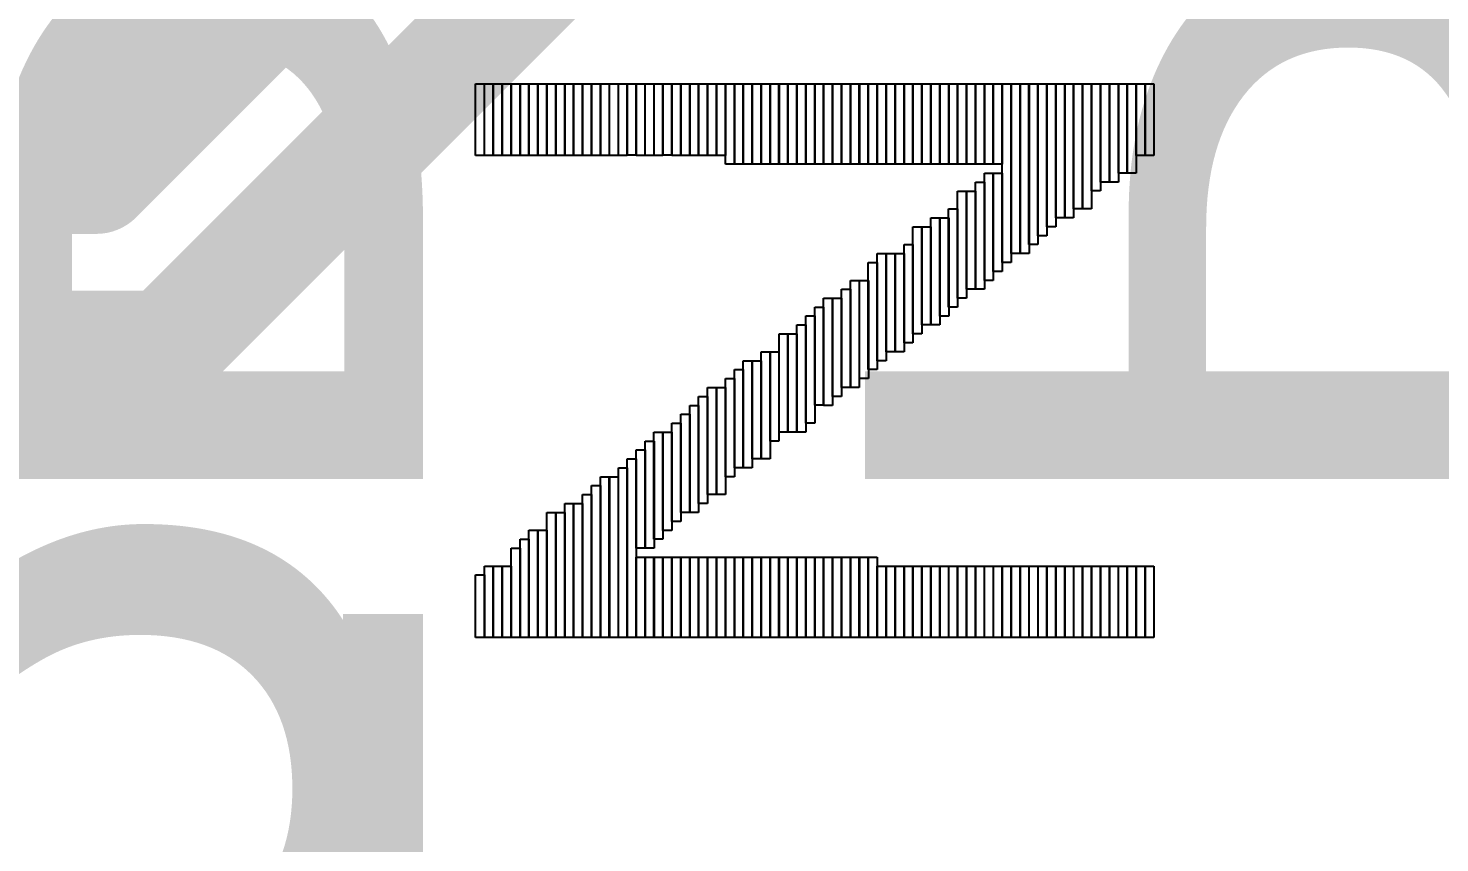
# Model space of a CAD drawing. Header units: inches. Extents: x -2.12 to 4.45, y -3.15 to 1.57.
# Drawn here: x -0.542 to -0.4175, y -0.1493 to -0.0775 of the extents above; entities that cross this region are included whole.
import ezdxf

# ---------------------------------------------------------------- set-up
doc = ezdxf.new("R2010")
doc.units = ezdxf.units.IN
doc.header["$MEASUREMENT"] = 0
for name, color, linetype in [('Bottom 3D Body', 56, 'Continuous'), ('Bottom Overlay', 54, 'Continuous'), ('Top', 1, 'Continuous'), ('tPlace', 56, 'Continuous')]:
    doc.layers.add(name, color=color, linetype=linetype)
doc.styles.add('Arial', font='', dxfattribs={"height": 0.2})
doc.styles.add('Courier New', font='', dxfattribs={"height": 0.2})
doc.styles.get('Arial').set_extended_font_data('Arial')
doc.styles.get('Courier New').set_extended_font_data('Courier New')

# ---------------------------------------------------------------- blocks, each defined once
blk = doc.blocks.new('TP11R_B_78')
at = {"layer": 'Bottom 3D Body', "style": 'Courier New', "text_generation_flag": 2}
blk.add_text('>TP_SIGNAL_NAME', height=0.0610235, rotation=180, dxfattribs=at).set_placement((0, 0.075))
blk = doc.blocks.new('TP11R_B_79')
at = {"layer": 'Bottom 3D Body', "style": 'Courier New', "text_generation_flag": 2}
blk.add_text('>TP_SIGNAL_NAME', height=0.0610235, rotation=180, dxfattribs=at).set_placement((0, 0.075))

msp = doc.modelspace()

# ---------------------------------------------------------------- linework, layer by layer
at = {"layer": 'Top', "const_width": 0.01}
for points in [[(-0.53599, -0.09061), (-0.4822, -0.03682)], [(-0.52977, -0.10561), (-0.4672, -0.04304)], [(-0.6322, -0.09061), (-0.53599, -0.09061)], [(-0.6222, -0.10561), (-0.52977, -0.10561)]]:
    msp.add_lwpolyline(points, dxfattribs=at)
at = {"layer": 'Top', "const_width": 0.005}
for points in [[(-0.53849, -0.09061, 1), (-0.53349, -0.09061, 1)], [(-0.53849, -0.09061, 1), (-0.53349, -0.09061, 1)], [(-0.53227, -0.10561, 1), (-0.52727, -0.10561, 1)], [(-0.53227, -0.10561, 1), (-0.52727, -0.10561, 1)]]:
    msp.add_lwpolyline(points, format="xyb", close=True, dxfattribs=at)
at = {"layer": 'tPlace'}
for p, q in [((-0.50255, -0.08868), (-0.50255, -0.08238)), ((-0.50255, -0.08238), (-0.50177, -0.08238)), ((-0.50177, -0.08238), (-0.50177, -0.08868)), ((-0.50176, -0.08868), (-0.50176, -0.08238)), ((-0.50176, -0.08238), (-0.50098, -0.08238)), ((-0.50098, -0.08868), (-0.50098, -0.08238)), ((-0.50098, -0.08238), (-0.5002, -0.08238)), ((-0.50098, -0.08238), (-0.50098, -0.08868)), ((-0.5002, -0.08238), (-0.5002, -0.08868)), ((-0.50019, -0.08868), (-0.50019, -0.08238)), ((-0.50019, -0.08238), (-0.49941, -0.08238)), ((-0.49941, -0.08238), (-0.49941, -0.08868)), ((-0.4994, -0.08868), (-0.4994, -0.08238)), ((-0.4994, -0.08238), (-0.49862, -0.08238)), ((-0.49862, -0.08238), (-0.49862, -0.08868)), ((-0.49861, -0.08868), (-0.49861, -0.08238)), ((-0.49861, -0.08238), (-0.49783, -0.08238)), ((-0.49783, -0.08868), (-0.49783, -0.08238)), ((-0.49783, -0.08238), (-0.49705, -0.08238)), ((-0.49783, -0.08238), (-0.49783, -0.08868)), ((-0.49705, -0.08238), (-0.49705, -0.08868)), ((-0.49704, -0.08868), (-0.49704, -0.08238)), ((-0.49704, -0.08238), (-0.49626, -0.08238)), ((-0.49626, -0.08238), (-0.49626, -0.08868)), ((-0.49625, -0.08868), (-0.49625, -0.08238)), ((-0.49625, -0.08238), (-0.49547, -0.08238)), ((-0.49547, -0.08238), (-0.49547, -0.08868)), ((-0.49546, -0.08868), (-0.49546, -0.08238)), ((-0.49546, -0.08238), (-0.49468, -0.08238)), ((-0.49468, -0.08868), (-0.49468, -0.08238)), ((-0.49468, -0.08238), (-0.4939, -0.08238)), ((-0.49468, -0.08238), (-0.49468, -0.08868)), ((-0.4939, -0.08238), (-0.4939, -0.08868)), ((-0.49389, -0.08868), (-0.49389, -0.08238)), ((-0.49389, -0.08238), (-0.49311, -0.08238)), ((-0.49311, -0.08238), (-0.49311, -0.08868)), ((-0.4931, -0.08868), (-0.4931, -0.08238)), ((-0.4931, -0.08238), (-0.49232, -0.08238)), ((-0.49232, -0.08238), (-0.49232, -0.08868)), ((-0.49231, -0.08868), (-0.49231, -0.08238)), ((-0.49231, -0.08238), (-0.49153, -0.08238)), ((-0.49153, -0.08868), (-0.49153, -0.08238)), ((-0.49153, -0.08238), (-0.49075, -0.08238)), ((-0.49153, -0.08238), (-0.49153, -0.08868)), ((-0.49075, -0.08238), (-0.49075, -0.08868)), ((-0.49074, -0.08868), (-0.49074, -0.08238)), ((-0.49074, -0.08238), (-0.48996, -0.08238)), ((-0.48996, -0.08238), (-0.48996, -0.08868)), ((-0.48995, -0.08868), (-0.48995, -0.08238)), ((-0.48995, -0.08238), (-0.48917, -0.08238)), ((-0.48917, -0.08238), (-0.48917, -0.08868)), ((-0.489165, -0.088675), (-0.489165, -0.082385)), ((-0.489165, -0.082385), (-0.488385, -0.082385)), ((-0.488385, -0.082385), (-0.488385, -0.088675)), ((-0.48838, -0.08868), (-0.48838, -0.08238)), ((-0.48838, -0.08238), (-0.4876, -0.08238)), ((-0.4876, -0.08238), (-0.4876, -0.08868)), ((-0.48759, -0.08868), (-0.48759, -0.08238)), ((-0.48759, -0.08238), (-0.48681, -0.08238)), ((-0.48681, -0.08238), (-0.48681, -0.08868)), ((-0.4868, -0.08868), (-0.4868, -0.08238)), ((-0.4868, -0.08238), (-0.48602, -0.08238)), ((-0.48602, -0.08238), (-0.48602, -0.08868)), ((-0.486015, -0.088675), (-0.486015, -0.082385)), ((-0.486015, -0.082385), (-0.485235, -0.082385)), ((-0.485235, -0.082385), (-0.485235, -0.088675)), ((-0.48523, -0.08868), (-0.48523, -0.08238)), ((-0.48523, -0.08238), (-0.48445, -0.08238)), ((-0.48445, -0.08238), (-0.48445, -0.08868)), ((-0.48444, -0.08868), (-0.48444, -0.08238)), ((-0.48444, -0.08238), (-0.48366, -0.08238)), ((-0.48366, -0.08238), (-0.48366, -0.08868)), ((-0.48365, -0.08868), (-0.48365, -0.08238)), ((-0.48365, -0.08238), (-0.48287, -0.08238)), ((-0.48287, -0.08868), (-0.48287, -0.08238)), ((-0.48287, -0.08238), (-0.48209, -0.08238)), ((-0.48287, -0.08238), (-0.48287, -0.08868)), ((-0.48209, -0.08238), (-0.48209, -0.08868)), ((-0.48208, -0.08868), (-0.48208, -0.08238)), ((-0.48208, -0.08238), (-0.4813, -0.08238)), ((-0.4813, -0.08238), (-0.4813, -0.08868)), ((-0.48129, -0.08868), (-0.48129, -0.08238)), ((-0.48129, -0.08238), (-0.48051, -0.08238)), ((-0.48051, -0.08947), (-0.48051, -0.08238)), ((-0.48051, -0.08238), (-0.47972, -0.08238)), ((-0.48051, -0.08238), (-0.48051, -0.08868)), ((-0.47972, -0.08947), (-0.47972, -0.08238)), ((-0.47972, -0.08238), (-0.47893, -0.08238)), ((-0.47972, -0.08238), (-0.47972, -0.08947)), ((-0.478935, -0.089465), (-0.478935, -0.082385)), ((-0.478935, -0.082385), (-0.478145, -0.082385)), ((-0.47893, -0.08238), (-0.47893, -0.08947)), ((-0.478145, -0.089465), (-0.478145, -0.082385)), ((-0.478145, -0.082385), (-0.477355, -0.082385)), ((-0.478145, -0.082385), (-0.478145, -0.089465)), ((-0.47736, -0.08947), (-0.47736, -0.08238)), ((-0.47736, -0.08238), (-0.47657, -0.08238)), ((-0.477355, -0.082385), (-0.477355, -0.089465)), ((-0.47657, -0.08947), (-0.47657, -0.08238)), ((-0.47657, -0.08238), (-0.47578, -0.08238)), ((-0.47657, -0.08238), (-0.47657, -0.08947)), ((-0.475785, -0.089465), (-0.475785, -0.082385)), ((-0.475785, -0.082385), (-0.474995, -0.082385)), ((-0.47578, -0.08238), (-0.47578, -0.08947)), ((-0.474995, -0.089465), (-0.474995, -0.082385)), ((-0.474995, -0.082385), (-0.474205, -0.082385)), ((-0.474995, -0.082385), (-0.474995, -0.089465)), ((-0.47421, -0.08947), (-0.47421, -0.08238)), ((-0.47421, -0.08238), (-0.47342, -0.08238)), ((-0.474205, -0.082385), (-0.474205, -0.089465)), ((-0.47342, -0.08947), (-0.47342, -0.08238)), ((-0.47342, -0.08238), (-0.47263, -0.08238)), ((-0.47342, -0.08238), (-0.47342, -0.08947)), ((-0.472635, -0.089465), (-0.472635, -0.082385)), ((-0.472635, -0.082385), (-0.471845, -0.082385)), ((-0.47263, -0.08238), (-0.47263, -0.08947)), ((-0.47185, -0.08947), (-0.47185, -0.08238)), ((-0.47185, -0.08238), (-0.47106, -0.08238)), ((-0.471845, -0.082385), (-0.471845, -0.089465)), ((-0.47106, -0.08947), (-0.47106, -0.08238)), ((-0.47106, -0.08238), (-0.47027, -0.08238)), ((-0.47106, -0.08238), (-0.47106, -0.08947)), ((-0.47027, -0.08947), (-0.47027, -0.08238)), ((-0.47027, -0.08238), (-0.46948, -0.08238)), ((-0.47027, -0.08238), (-0.47027, -0.08947)), ((-0.469485, -0.089465), (-0.469485, -0.082385)), ((-0.469485, -0.082385), (-0.468695, -0.082385)), ((-0.46948, -0.08238), (-0.46948, -0.08947)), ((-0.4687, -0.08947), (-0.4687, -0.08238)), ((-0.4687, -0.08238), (-0.46791, -0.08238)), ((-0.468695, -0.082385), (-0.468695, -0.089465)), ((-0.46791, -0.08947), (-0.46791, -0.08238)), ((-0.46791, -0.08238), (-0.46712, -0.08238)), ((-0.46791, -0.08238), (-0.46791, -0.08947)), ((-0.46712, -0.08947), (-0.46712, -0.08238)), ((-0.46712, -0.08238), (-0.46633, -0.08238)), ((-0.46712, -0.08238), (-0.46712, -0.08947)), ((-0.466335, -0.089465), (-0.466335, -0.082385)), ((-0.466335, -0.082385), (-0.465545, -0.082385)), ((-0.46633, -0.08238), (-0.46633, -0.08947)), ((-0.46555, -0.08947), (-0.46555, -0.08238)), ((-0.46555, -0.08238), (-0.46476, -0.08238)), ((-0.465545, -0.082385), (-0.465545, -0.089465)), ((-0.46476, -0.08947), (-0.46476, -0.08238)), ((-0.46476, -0.08238), (-0.46397, -0.08238)), ((-0.46476, -0.08238), (-0.46476, -0.08947)), ((-0.46397, -0.08947), (-0.46397, -0.08238)), ((-0.46397, -0.08238), (-0.46318, -0.08238)), ((-0.46397, -0.08238), (-0.46397, -0.08947)), ((-0.463185, -0.089465), (-0.463185, -0.082385)), ((-0.463185, -0.082385), (-0.462395, -0.082385)), ((-0.46318, -0.08238), (-0.46318, -0.08947)), ((-0.4624, -0.08947), (-0.4624, -0.08238)), ((-0.4624, -0.08238), (-0.46161, -0.08238)), ((-0.462395, -0.082385), (-0.462395, -0.089465)), ((-0.46161, -0.08947), (-0.46161, -0.08238)), ((-0.46161, -0.08238), (-0.46082, -0.08238)), ((-0.46161, -0.08238), (-0.46161, -0.08947)), ((-0.46082, -0.08947), (-0.46082, -0.08238)), ((-0.46082, -0.08238), (-0.46003, -0.08238)), ((-0.46082, -0.08238), (-0.46082, -0.08947)), ((-0.460035, -0.089465), (-0.460035, -0.082385)), ((-0.460035, -0.082385), (-0.459245, -0.082385)), ((-0.46003, -0.08238), (-0.46003, -0.08947)), ((-0.45925, -0.08947), (-0.45925, -0.08238)), ((-0.45925, -0.08238), (-0.45846, -0.08238)), ((-0.459245, -0.082385), (-0.459245, -0.089465)), ((-0.45846, -0.08947), (-0.45846, -0.08238)), ((-0.45846, -0.08238), (-0.45767, -0.08238)), ((-0.45846, -0.08238), (-0.45846, -0.08947)), ((-0.457675, -0.089465), (-0.457675, -0.082385)), ((-0.457675, -0.082385), (-0.456885, -0.082385)), ((-0.45767, -0.08238), (-0.45767, -0.08947)), ((-0.456885, -0.089465), (-0.456885, -0.082385)), ((-0.456885, -0.082385), (-0.456095, -0.082385)), ((-0.456885, -0.082385), (-0.456885, -0.089465)), ((-0.4561, -0.09813), (-0.4561, -0.08238)), ((-0.4561, -0.08238), (-0.45531, -0.08238)), ((-0.456095, -0.082385), (-0.456095, -0.089465)), ((-0.455315, -0.097345), (-0.455315, -0.082385)), ((-0.455315, -0.082385), (-0.454525, -0.082385)), ((-0.45531, -0.08238), (-0.45531, -0.09813)), ((-0.454525, -0.097345), (-0.454525, -0.082385)), ((-0.454525, -0.082385), (-0.453735, -0.082385)), ((-0.454525, -0.082385), (-0.454525, -0.097345)), ((-0.45374, -0.09655), (-0.45374, -0.08238)), ((-0.45374, -0.08238), (-0.45295, -0.08238)), ((-0.453735, -0.082385), (-0.453735, -0.097345)), ((-0.45295, -0.09577), (-0.45295, -0.08238)), ((-0.45295, -0.08238), (-0.45216, -0.08238)), ((-0.45295, -0.08238), (-0.45295, -0.09655)), ((-0.45216, -0.09498), (-0.45216, -0.08238)), ((-0.45216, -0.08238), (-0.45138, -0.08238)), ((-0.45216, -0.08238), (-0.45216, -0.09577)), ((-0.45138, -0.08238), (-0.45138, -0.09498)), ((-0.45137, -0.09419), (-0.45137, -0.08238)), ((-0.45137, -0.08238), (-0.45058, -0.08238)), ((-0.45059, -0.09419), (-0.45059, -0.08238)), ((-0.45059, -0.08238), (-0.4498, -0.08238)), ((-0.45058, -0.08238), (-0.45058, -0.09419)), ((-0.4498, -0.09341), (-0.4498, -0.08238)), ((-0.4498, -0.08238), (-0.44901, -0.08238)), ((-0.4498, -0.08238), (-0.4498, -0.09419)), ((-0.449015, -0.093405), (-0.449015, -0.082385)), ((-0.449015, -0.082385), (-0.448225, -0.082385)), ((-0.44901, -0.08238), (-0.44901, -0.09341)), ((-0.448225, -0.091825), (-0.448225, -0.082385)), ((-0.448225, -0.082385), (-0.447435, -0.082385)), ((-0.448225, -0.082385), (-0.448225, -0.093405)), ((-0.447435, -0.091045), (-0.447435, -0.082385)), ((-0.447435, -0.082385), (-0.446645, -0.082385)), ((-0.447435, -0.082385), (-0.447435, -0.091825)), ((-0.44665, -0.09105), (-0.44665, -0.08238)), ((-0.44665, -0.08238), (-0.44586, -0.08238)), ((-0.446645, -0.082385), (-0.446645, -0.091045)), ((-0.44586, -0.09025), (-0.44586, -0.08238)), ((-0.44586, -0.08238), (-0.44507, -0.08238)), ((-0.44586, -0.08238), (-0.44586, -0.09105)), ((-0.445075, -0.090255), (-0.445075, -0.082375)), ((-0.445075, -0.082375), (-0.444285, -0.082375)), ((-0.44507, -0.08238), (-0.44507, -0.09025)), ((-0.444285, -0.082375), (-0.444285, -0.090255)), ((-0.44428, -0.08868), (-0.44428, -0.08238)), ((-0.44428, -0.08238), (-0.4435, -0.08238)), ((-0.4435, -0.08868), (-0.4435, -0.08238)), ((-0.4435, -0.08238), (-0.44272, -0.08238)), ((-0.4435, -0.08238), (-0.4435, -0.08868)), ((-0.44272, -0.08238), (-0.44272, -0.08868)), ((-0.50177, -0.08868), (-0.50255, -0.08868)), ((-0.50098, -0.08868), (-0.50176, -0.08868)), ((-0.5002, -0.08868), (-0.50098, -0.08868)), ((-0.49941, -0.08868), (-0.50019, -0.08868)), ((-0.49862, -0.08868), (-0.4994, -0.08868)), ((-0.49783, -0.08868), (-0.49861, -0.08868)), ((-0.49705, -0.08868), (-0.49783, -0.08868)), ((-0.49626, -0.08868), (-0.49704, -0.08868)), ((-0.49547, -0.08868), (-0.49625, -0.08868)), ((-0.49468, -0.08868), (-0.49546, -0.08868)), ((-0.4939, -0.08868), (-0.49468, -0.08868)), ((-0.49311, -0.08868), (-0.49389, -0.08868)), ((-0.49232, -0.08868), (-0.4931, -0.08868)), ((-0.49153, -0.08868), (-0.49231, -0.08868)), ((-0.49075, -0.08868), (-0.49153, -0.08868)), ((-0.48996, -0.08868), (-0.49074, -0.08868)), ((-0.48917, -0.08868), (-0.48995, -0.08868)), ((-0.488385, -0.088675), (-0.489165, -0.088675)), ((-0.4876, -0.08868), (-0.48838, -0.08868)), ((-0.48681, -0.08868), (-0.48759, -0.08868)), ((-0.48602, -0.08868), (-0.4868, -0.08868)), ((-0.485235, -0.088675), (-0.486015, -0.088675)), ((-0.48445, -0.08868), (-0.48523, -0.08868)), ((-0.48366, -0.08868), (-0.48444, -0.08868)), ((-0.48287, -0.08868), (-0.48365, -0.08868)), ((-0.48209, -0.08868), (-0.48287, -0.08868)), ((-0.4813, -0.08868), (-0.48208, -0.08868)), ((-0.48051, -0.08868), (-0.48129, -0.08868)), ((-0.47972, -0.08947), (-0.48051, -0.08947)), ((-0.47893, -0.08947), (-0.47972, -0.08947)), ((-0.478145, -0.089465), (-0.478935, -0.089465)), ((-0.477355, -0.089465), (-0.478145, -0.089465)), ((-0.47657, -0.08947), (-0.47736, -0.08947)), ((-0.47578, -0.08947), (-0.47657, -0.08947)), ((-0.474995, -0.089465), (-0.475785, -0.089465)), ((-0.474205, -0.089465), (-0.474995, -0.089465)), ((-0.47342, -0.08947), (-0.47421, -0.08947)), ((-0.47263, -0.08947), (-0.47342, -0.08947)), ((-0.471845, -0.089465), (-0.472635, -0.089465)), ((-0.47106, -0.08947), (-0.47185, -0.08947)), ((-0.47027, -0.08947), (-0.47106, -0.08947)), ((-0.46948, -0.08947), (-0.47027, -0.08947)), ((-0.468695, -0.089465), (-0.469485, -0.089465)), ((-0.46791, -0.08947), (-0.4687, -0.08947)), ((-0.46712, -0.08947), (-0.46791, -0.08947)), ((-0.46633, -0.08947), (-0.46712, -0.08947)), ((-0.465545, -0.089465), (-0.466335, -0.089465)), ((-0.46476, -0.08947), (-0.46555, -0.08947)), ((-0.46397, -0.08947), (-0.46476, -0.08947)), ((-0.46318, -0.08947), (-0.46397, -0.08947)), ((-0.462395, -0.089465), (-0.463185, -0.089465)), ((-0.46161, -0.08947), (-0.4624, -0.08947)), ((-0.46082, -0.08947), (-0.46161, -0.08947)), ((-0.46003, -0.08947), (-0.46082, -0.08947)), ((-0.459245, -0.089465), (-0.460035, -0.089465)), ((-0.45846, -0.08947), (-0.45925, -0.08947)), ((-0.45767, -0.08947), (-0.45846, -0.08947)), ((-0.456885, -0.089465), (-0.457675, -0.089465)), ((-0.456095, -0.089465), (-0.456885, -0.089465)), ((-0.4435, -0.08868), (-0.44428, -0.08868)), ((-0.44272, -0.08868), (-0.4435, -0.08868)), ((-0.457665, -0.099705), (-0.457665, -0.090255)), ((-0.457665, -0.090255), (-0.456885, -0.090255)), ((-0.456885, -0.098915), (-0.456885, -0.090255)), ((-0.456885, -0.090255), (-0.456095, -0.090255)), ((-0.456885, -0.090255), (-0.456885, -0.099705)), ((-0.456095, -0.090255), (-0.456095, -0.098915)), ((-0.44507, -0.09025), (-0.44586, -0.09025)), ((-0.444285, -0.090255), (-0.445075, -0.090255)), ((-0.46004, -0.10128), (-0.46004, -0.09183)), ((-0.46004, -0.09183), (-0.45925, -0.09183)), ((-0.45925, -0.09183), (-0.45925, -0.10128)), ((-0.45924, -0.10049), (-0.45924, -0.09183)), ((-0.45924, -0.09183), (-0.45846, -0.09183)), ((-0.45846, -0.10049), (-0.45846, -0.09104)), ((-0.45846, -0.09104), (-0.45767, -0.09104)), ((-0.45846, -0.09183), (-0.45846, -0.10049)), ((-0.45767, -0.09104), (-0.45767, -0.10049)), ((-0.447435, -0.091825), (-0.448225, -0.091825)), ((-0.446645, -0.091045), (-0.447435, -0.091045)), ((-0.44586, -0.09105), (-0.44665, -0.09105)), ((-0.4624, -0.10364), (-0.4624, -0.09419)), ((-0.4624, -0.09419), (-0.46161, -0.09419)), ((-0.46161, -0.10286), (-0.46161, -0.09419)), ((-0.46161, -0.09419), (-0.46082, -0.09419)), ((-0.46161, -0.09419), (-0.46161, -0.10364)), ((-0.460825, -0.102065), (-0.460825, -0.093405)), ((-0.460825, -0.093405), (-0.460035, -0.093405)), ((-0.46082, -0.09419), (-0.46082, -0.10286)), ((-0.460035, -0.093405), (-0.460035, -0.102065)), ((-0.45058, -0.09419), (-0.45137, -0.09419)), ((-0.4498, -0.09419), (-0.45059, -0.09419)), ((-0.44901, -0.09341), (-0.4498, -0.09341)), ((-0.448225, -0.093405), (-0.449015, -0.093405)), ((-0.46397, -0.10443), (-0.46397, -0.09498)), ((-0.46397, -0.09498), (-0.46318, -0.09498)), ((-0.46318, -0.10364), (-0.46318, -0.09498)), ((-0.46318, -0.09498), (-0.4624, -0.09498)), ((-0.46318, -0.09498), (-0.46318, -0.10443)), ((-0.4624, -0.09498), (-0.4624, -0.10364)), ((-0.45216, -0.09577), (-0.45295, -0.09577)), ((-0.45138, -0.09498), (-0.45216, -0.09498)), ((-0.46476, -0.10522), (-0.46476, -0.09655)), ((-0.46476, -0.09655), (-0.46397, -0.09655)), ((-0.46397, -0.09655), (-0.46397, -0.10522)), ((-0.45295, -0.09655), (-0.45374, -0.09655)), ((-0.46791, -0.10758), (-0.46791, -0.09813)), ((-0.46791, -0.09813), (-0.46712, -0.09813)), ((-0.46712, -0.10679), (-0.46712, -0.09734)), ((-0.46712, -0.09734), (-0.46633, -0.09734)), ((-0.46712, -0.09813), (-0.46712, -0.10758)), ((-0.466335, -0.106005), (-0.466335, -0.097345)), ((-0.466335, -0.097345), (-0.465545, -0.097345)), ((-0.46633, -0.09734), (-0.46633, -0.10679)), ((-0.465545, -0.106005), (-0.465545, -0.097345)), ((-0.465545, -0.097345), (-0.464755, -0.097345)), ((-0.465545, -0.097345), (-0.465545, -0.106005)), ((-0.464755, -0.097345), (-0.464755, -0.106005)), ((-0.45531, -0.09813), (-0.4561, -0.09813)), ((-0.454525, -0.097345), (-0.455315, -0.097345)), ((-0.453735, -0.097345), (-0.454525, -0.097345)), ((-0.456095, -0.098915), (-0.456885, -0.098915)), ((-0.470275, -0.109155), (-0.470275, -0.100495)), ((-0.470275, -0.100495), (-0.469485, -0.100495)), ((-0.469485, -0.100495), (-0.469485, -0.109155)), ((-0.46948, -0.10915), (-0.46948, -0.09971)), ((-0.46948, -0.09971), (-0.4687, -0.09971)), ((-0.4687, -0.09971), (-0.4687, -0.10915)), ((-0.468695, -0.108365), (-0.468695, -0.099705)), ((-0.468695, -0.099705), (-0.467905, -0.099705)), ((-0.467905, -0.099705), (-0.467905, -0.108365)), ((-0.45846, -0.10049), (-0.45924, -0.10049)), ((-0.45767, -0.10049), (-0.45846, -0.10049)), ((-0.456885, -0.099705), (-0.457665, -0.099705)), ((-0.47185, -0.11073), (-0.47185, -0.10128)), ((-0.47185, -0.10128), (-0.47106, -0.10128)), ((-0.47106, -0.10128), (-0.47106, -0.11073)), ((-0.471055, -0.109945), (-0.471055, -0.101275)), ((-0.471055, -0.101275), (-0.470275, -0.101275)), ((-0.470275, -0.101275), (-0.470275, -0.109945)), ((-0.45925, -0.10128), (-0.46004, -0.10128)), ((-0.47342, -0.1123), (-0.47342, -0.10285)), ((-0.47342, -0.10285), (-0.47263, -0.10285)), ((-0.472635, -0.110725), (-0.472635, -0.102065)), ((-0.472635, -0.102065), (-0.471845, -0.102065)), ((-0.47263, -0.10285), (-0.47263, -0.1123)), ((-0.471845, -0.102065), (-0.471845, -0.110725)), ((-0.46082, -0.10286), (-0.46161, -0.10286)), ((-0.460035, -0.102065), (-0.460825, -0.102065)), ((-0.47578, -0.11309), (-0.47578, -0.10443)), ((-0.47578, -0.10443), (-0.475, -0.10443)), ((-0.475, -0.10443), (-0.475, -0.11309)), ((-0.47499, -0.11309), (-0.47499, -0.10443)), ((-0.47499, -0.10443), (-0.47421, -0.10443)), ((-0.47421, -0.11309), (-0.47421, -0.10364)), ((-0.47421, -0.10364), (-0.47342, -0.10364)), ((-0.47421, -0.10443), (-0.47421, -0.11309)), ((-0.47342, -0.10364), (-0.47342, -0.11309)), ((-0.46318, -0.10443), (-0.46397, -0.10443)), ((-0.4624, -0.10364), (-0.46318, -0.10364)), ((-0.46161, -0.10364), (-0.4624, -0.10364)), ((-0.46397, -0.10522), (-0.46476, -0.10522)), ((-0.47893, -0.11624), (-0.47893, -0.10679)), ((-0.47893, -0.10679), (-0.47814, -0.10679)), ((-0.478145, -0.115455), (-0.478145, -0.106795)), ((-0.478145, -0.106795), (-0.477355, -0.106795)), ((-0.47814, -0.10679), (-0.47814, -0.11624)), ((-0.47736, -0.11545), (-0.47736, -0.106)), ((-0.47736, -0.106), (-0.47657, -0.106)), ((-0.477355, -0.106795), (-0.477355, -0.115455)), ((-0.47657, -0.106), (-0.47657, -0.11545)), ((-0.476565, -0.113875), (-0.476565, -0.106005)), ((-0.476565, -0.106005), (-0.475785, -0.106005)), ((-0.475785, -0.106005), (-0.475785, -0.113875)), ((-0.46633, -0.10679), (-0.46712, -0.10679)), ((-0.465545, -0.106005), (-0.466335, -0.106005)), ((-0.464755, -0.106005), (-0.465545, -0.106005)), ((-0.47972, -0.11624), (-0.47972, -0.10758)), ((-0.47972, -0.10758), (-0.47894, -0.10758)), ((-0.47894, -0.10758), (-0.47894, -0.11624)), ((-0.46712, -0.10758), (-0.46791, -0.10758)), ((-0.48208, -0.1186), (-0.48208, -0.10915)), ((-0.48208, -0.10915), (-0.48129, -0.10915)), ((-0.4813, -0.1186), (-0.4813, -0.10915)), ((-0.4813, -0.10915), (-0.48051, -0.10915)), ((-0.48129, -0.10915), (-0.48129, -0.1186)), ((-0.48051, -0.10915), (-0.48051, -0.1186)), ((-0.480505, -0.117025), (-0.480505, -0.108365)), ((-0.480505, -0.108365), (-0.479715, -0.108365)), ((-0.479715, -0.108365), (-0.479715, -0.117025)), ((-0.469485, -0.109155), (-0.470275, -0.109155)), ((-0.4687, -0.10915), (-0.46948, -0.10915)), ((-0.467905, -0.108365), (-0.468695, -0.108365)), ((-0.48366, -0.12018), (-0.48366, -0.11073)), ((-0.48366, -0.11073), (-0.48287, -0.11073)), ((-0.48287, -0.11939), (-0.48287, -0.10994)), ((-0.48287, -0.10994), (-0.48208, -0.10994)), ((-0.48287, -0.11073), (-0.48287, -0.12018)), ((-0.48208, -0.10994), (-0.48208, -0.11939)), ((-0.471845, -0.110725), (-0.472635, -0.110725)), ((-0.47106, -0.11073), (-0.47185, -0.11073)), ((-0.470275, -0.109945), (-0.471055, -0.109945)), ((-0.484445, -0.120175), (-0.484445, -0.111515)), ((-0.484445, -0.111515), (-0.483655, -0.111515)), ((-0.483655, -0.111515), (-0.483655, -0.120175)), ((-0.48681, -0.12254), (-0.48681, -0.11309)), ((-0.48681, -0.11309), (-0.48602, -0.11309)), ((-0.48602, -0.11309), (-0.48602, -0.12254)), ((-0.486015, -0.121755), (-0.486015, -0.113085)), ((-0.486015, -0.113085), (-0.485235, -0.113085)), ((-0.485235, -0.120965), (-0.485235, -0.112305)), ((-0.485235, -0.112305), (-0.484445, -0.112305)), ((-0.485235, -0.113085), (-0.485235, -0.121755)), ((-0.484445, -0.112305), (-0.484445, -0.120965)), ((-0.475, -0.11309), (-0.47578, -0.11309)), ((-0.47421, -0.11309), (-0.47499, -0.11309)), ((-0.47342, -0.11309), (-0.47421, -0.11309)), ((-0.47263, -0.1123), (-0.47342, -0.1123)), ((-0.487595, -0.123325), (-0.487595, -0.113885)), ((-0.487595, -0.113885), (-0.486805, -0.113885)), ((-0.486805, -0.113885), (-0.486805, -0.123325)), ((-0.475785, -0.113875), (-0.476565, -0.113875)), ((-0.48917, -0.1312), (-0.48917, -0.11545)), ((-0.48917, -0.11545), (-0.48838, -0.11545)), ((-0.488385, -0.123325), (-0.488385, -0.114665)), ((-0.488385, -0.114665), (-0.487595, -0.114665)), ((-0.48838, -0.11545), (-0.48838, -0.1312)), ((-0.487595, -0.114665), (-0.487595, -0.123325)), ((-0.477355, -0.115455), (-0.478145, -0.115455)), ((-0.47657, -0.11545), (-0.47736, -0.11545)), ((-0.48995, -0.1312), (-0.48995, -0.11624)), ((-0.48995, -0.11624), (-0.48917, -0.11624)), ((-0.48917, -0.11624), (-0.48917, -0.1312)), ((-0.47894, -0.11624), (-0.47972, -0.11624)), ((-0.47814, -0.11624), (-0.47893, -0.11624)), ((-0.49232, -0.1312), (-0.49232, -0.11781)), ((-0.49232, -0.11781), (-0.49153, -0.11781)), ((-0.49153, -0.1312), (-0.49153, -0.11703)), ((-0.49153, -0.11703), (-0.49074, -0.11703)), ((-0.49153, -0.11781), (-0.49153, -0.1312)), ((-0.490745, -0.131205), (-0.490745, -0.117025)), ((-0.490745, -0.117025), (-0.489955, -0.117025)), ((-0.49074, -0.11703), (-0.49074, -0.1312)), ((-0.489955, -0.117025), (-0.489955, -0.131205)), ((-0.479715, -0.117025), (-0.480505, -0.117025)), ((-0.49468, -0.1312), (-0.49468, -0.11939)), ((-0.49468, -0.11939), (-0.49389, -0.11939)), ((-0.49389, -0.1312), (-0.49389, -0.11939)), ((-0.49389, -0.11939), (-0.4931, -0.11939)), ((-0.49389, -0.11939), (-0.49389, -0.1312)), ((-0.4931, -0.1312), (-0.4931, -0.1186)), ((-0.4931, -0.1186), (-0.49232, -0.1186)), ((-0.4931, -0.11939), (-0.4931, -0.1312)), ((-0.49232, -0.1186), (-0.49232, -0.1312)), ((-0.48208, -0.11939), (-0.48287, -0.11939)), ((-0.48129, -0.1186), (-0.48208, -0.1186)), ((-0.48051, -0.1186), (-0.4813, -0.1186)), ((-0.496255, -0.131195), (-0.496255, -0.120175)), ((-0.496255, -0.120175), (-0.495465, -0.120175)), ((-0.49547, -0.1312), (-0.49547, -0.12017)), ((-0.49547, -0.12017), (-0.49468, -0.12017)), ((-0.495465, -0.120175), (-0.495465, -0.131195)), ((-0.49468, -0.12017), (-0.49468, -0.1312)), ((-0.483655, -0.120175), (-0.484445, -0.120175)), ((-0.48287, -0.12018), (-0.48366, -0.12018)), ((-0.49783, -0.1312), (-0.49783, -0.12175)), ((-0.49783, -0.12175), (-0.49704, -0.12175)), ((-0.49704, -0.1312), (-0.49704, -0.12175)), ((-0.49704, -0.12175), (-0.49625, -0.12175)), ((-0.49704, -0.12175), (-0.49704, -0.1312)), ((-0.49625, -0.12175), (-0.49625, -0.1312)), ((-0.485235, -0.121755), (-0.486015, -0.121755)), ((-0.484445, -0.120965), (-0.485235, -0.120965)), ((-0.49861, -0.1312), (-0.49861, -0.12254)), ((-0.49861, -0.12254), (-0.49783, -0.12254)), ((-0.49783, -0.12254), (-0.49783, -0.1312)), ((-0.48602, -0.12254), (-0.48681, -0.12254)), ((-0.499405, -0.131205), (-0.499405, -0.123325)), ((-0.499405, -0.123325), (-0.498615, -0.123325)), ((-0.498615, -0.123325), (-0.498615, -0.131205)), ((-0.487595, -0.123325), (-0.488385, -0.123325)), ((-0.48838, -0.1312), (-0.48838, -0.12411)), ((-0.48838, -0.12411), (-0.48759, -0.12411)), ((-0.486805, -0.123325), (-0.487595, -0.123325)), ((-0.487595, -0.131195), (-0.487595, -0.124115)), ((-0.487595, -0.124115), (-0.486805, -0.124115)), ((-0.48759, -0.12411), (-0.48759, -0.1312)), ((-0.48681, -0.1312), (-0.48681, -0.12411)), ((-0.48681, -0.12411), (-0.48602, -0.12411)), ((-0.486805, -0.124115), (-0.486805, -0.131195)), ((-0.48602, -0.1312), (-0.48602, -0.12411)), ((-0.48602, -0.12411), (-0.48523, -0.12411)), ((-0.48602, -0.12411), (-0.48602, -0.1312)), ((-0.48523, -0.1312), (-0.48523, -0.12411)), ((-0.48523, -0.12411), (-0.48444, -0.12411)), ((-0.48523, -0.12411), (-0.48523, -0.1312)), ((-0.484445, -0.131195), (-0.484445, -0.124115)), ((-0.484445, -0.124115), (-0.483655, -0.124115)), ((-0.48444, -0.12411), (-0.48444, -0.1312)), ((-0.48366, -0.1312), (-0.48366, -0.12411)), ((-0.48366, -0.12411), (-0.48287, -0.12411)), ((-0.483655, -0.124115), (-0.483655, -0.131195)), ((-0.48287, -0.1312), (-0.48287, -0.12411)), ((-0.48287, -0.12411), (-0.48208, -0.12411)), ((-0.48287, -0.12411), (-0.48287, -0.1312)), ((-0.48208, -0.1312), (-0.48208, -0.12411)), ((-0.48208, -0.12411), (-0.48129, -0.12411)), ((-0.48208, -0.12411), (-0.48208, -0.1312)), ((-0.481295, -0.131195), (-0.481295, -0.124115)), ((-0.481295, -0.124115), (-0.480505, -0.124115)), ((-0.48129, -0.12411), (-0.48129, -0.1312)), ((-0.48051, -0.1312), (-0.48051, -0.12411)), ((-0.48051, -0.12411), (-0.47972, -0.12411)), ((-0.480505, -0.124115), (-0.480505, -0.131195)), ((-0.47972, -0.1312), (-0.47972, -0.12411)), ((-0.47972, -0.12411), (-0.47893, -0.12411)), ((-0.47972, -0.12411), (-0.47972, -0.1312)), ((-0.478935, -0.131195), (-0.478935, -0.124115)), ((-0.478935, -0.124115), (-0.478145, -0.124115)), ((-0.47893, -0.12411), (-0.47893, -0.1312)), ((-0.478145, -0.131195), (-0.478145, -0.124115)), ((-0.478145, -0.124115), (-0.477355, -0.124115)), ((-0.478145, -0.124115), (-0.478145, -0.131195)), ((-0.47736, -0.1312), (-0.47736, -0.12411)), ((-0.47736, -0.12411), (-0.47657, -0.12411)), ((-0.477355, -0.124115), (-0.477355, -0.131195)), ((-0.47657, -0.1312), (-0.47657, -0.12411)), ((-0.47657, -0.12411), (-0.47578, -0.12411)), ((-0.47657, -0.12411), (-0.47657, -0.1312)), ((-0.475785, -0.131195), (-0.475785, -0.124115)), ((-0.475785, -0.124115), (-0.474995, -0.124115)), ((-0.47578, -0.12411), (-0.47578, -0.1312)), ((-0.474995, -0.131195), (-0.474995, -0.124115)), ((-0.474995, -0.124115), (-0.474205, -0.124115)), ((-0.474995, -0.124115), (-0.474995, -0.131195)), ((-0.47421, -0.1312), (-0.47421, -0.12411)), ((-0.47421, -0.12411), (-0.47342, -0.12411)), ((-0.474205, -0.124115), (-0.474205, -0.131195)), ((-0.47342, -0.1312), (-0.47342, -0.12411)), ((-0.47342, -0.12411), (-0.47263, -0.12411)), ((-0.47342, -0.12411), (-0.47342, -0.1312)), ((-0.472635, -0.131195), (-0.472635, -0.124115)), ((-0.472635, -0.124115), (-0.471845, -0.124115)), ((-0.47263, -0.12411), (-0.47263, -0.1312)), ((-0.47185, -0.1312), (-0.47185, -0.12411)), ((-0.47185, -0.12411), (-0.47106, -0.12411)), ((-0.471845, -0.124115), (-0.471845, -0.131195)), ((-0.47106, -0.1312), (-0.47106, -0.12411)), ((-0.47106, -0.12411), (-0.47027, -0.12411)), ((-0.47106, -0.12411), (-0.47106, -0.1312)), ((-0.47027, -0.1312), (-0.47027, -0.12411)), ((-0.47027, -0.12411), (-0.46948, -0.12411)), ((-0.47027, -0.12411), (-0.47027, -0.1312)), ((-0.469485, -0.131195), (-0.469485, -0.124115)), ((-0.469485, -0.124115), (-0.468695, -0.124115)), ((-0.46948, -0.12411), (-0.46948, -0.1312)), ((-0.4687, -0.1312), (-0.4687, -0.12411)), ((-0.4687, -0.12411), (-0.46791, -0.12411)), ((-0.468695, -0.124115), (-0.468695, -0.131195)), ((-0.46791, -0.1312), (-0.46791, -0.12411)), ((-0.46791, -0.12411), (-0.46712, -0.12411)), ((-0.46791, -0.12411), (-0.46791, -0.1312)), ((-0.46712, -0.12411), (-0.46712, -0.1312)), ((-0.502555, -0.131205), (-0.502555, -0.125685)), ((-0.502555, -0.125685), (-0.501765, -0.125685)), ((-0.501765, -0.125685), (-0.501765, -0.131205)), ((-0.50176, -0.1312), (-0.50176, -0.1249)), ((-0.50176, -0.1249), (-0.50098, -0.1249)), ((-0.50098, -0.1312), (-0.50098, -0.1249)), ((-0.50098, -0.1249), (-0.5002, -0.1249)), ((-0.50098, -0.1249), (-0.50098, -0.1312)), ((-0.5002, -0.1249), (-0.5002, -0.1312)), ((-0.50019, -0.1312), (-0.50019, -0.1249)), ((-0.50019, -0.1249), (-0.49941, -0.1249)), ((-0.49941, -0.1249), (-0.49941, -0.1312)), ((-0.46712, -0.1312), (-0.46712, -0.1249)), ((-0.46712, -0.1249), (-0.46634, -0.1249)), ((-0.46634, -0.1249), (-0.46634, -0.1312)), ((-0.46633, -0.1312), (-0.46633, -0.1249)), ((-0.46633, -0.1249), (-0.46555, -0.1249)), ((-0.46555, -0.1249), (-0.46555, -0.1312)), ((-0.46554, -0.1312), (-0.46554, -0.1249)), ((-0.46554, -0.1249), (-0.46476, -0.1249)), ((-0.46476, -0.1249), (-0.46476, -0.1312)), ((-0.464755, -0.131195), (-0.464755, -0.124905)), ((-0.464755, -0.124905), (-0.463975, -0.124905)), ((-0.463975, -0.124905), (-0.463975, -0.131195)), ((-0.46397, -0.1312), (-0.46397, -0.1249)), ((-0.46397, -0.1249), (-0.46319, -0.1249)), ((-0.46319, -0.1249), (-0.46319, -0.1312)), ((-0.46318, -0.1312), (-0.46318, -0.1249)), ((-0.46318, -0.1249), (-0.4624, -0.1249)), ((-0.4624, -0.1249), (-0.4624, -0.1312)), ((-0.46239, -0.1312), (-0.46239, -0.1249)), ((-0.46239, -0.1249), (-0.46161, -0.1249)), ((-0.46161, -0.1312), (-0.46161, -0.1249)), ((-0.46161, -0.1249), (-0.46083, -0.1249)), ((-0.46161, -0.1249), (-0.46161, -0.1312)), ((-0.46083, -0.1249), (-0.46083, -0.1312)), ((-0.46082, -0.1312), (-0.46082, -0.1249)), ((-0.46082, -0.1249), (-0.46004, -0.1249)), ((-0.46004, -0.1249), (-0.46004, -0.1312)), ((-0.46003, -0.1312), (-0.46003, -0.1249)), ((-0.46003, -0.1249), (-0.45925, -0.1249)), ((-0.45925, -0.1249), (-0.45925, -0.1312)), ((-0.45924, -0.1312), (-0.45924, -0.1249)), ((-0.45924, -0.1249), (-0.45846, -0.1249)), ((-0.45846, -0.1312), (-0.45846, -0.1249)), ((-0.45846, -0.1249), (-0.45768, -0.1249)), ((-0.45846, -0.1249), (-0.45846, -0.1312)), ((-0.45768, -0.1249), (-0.45768, -0.1312)), ((-0.45767, -0.1312), (-0.45767, -0.1249)), ((-0.45767, -0.1249), (-0.45689, -0.1249)), ((-0.45689, -0.1249), (-0.45689, -0.1312)), ((-0.45688, -0.1312), (-0.45688, -0.1249)), ((-0.45688, -0.1249), (-0.4561, -0.1249)), ((-0.4561, -0.1249), (-0.4561, -0.1312)), ((-0.45609, -0.1312), (-0.45609, -0.1249)), ((-0.45609, -0.1249), (-0.45531, -0.1249)), ((-0.45531, -0.1312), (-0.45531, -0.1249)), ((-0.45531, -0.1249), (-0.45453, -0.1249)), ((-0.45531, -0.1249), (-0.45531, -0.1312)), ((-0.45453, -0.1249), (-0.45453, -0.1312)), ((-0.45452, -0.1312), (-0.45452, -0.1249)), ((-0.45452, -0.1249), (-0.45374, -0.1249)), ((-0.45374, -0.1249), (-0.45374, -0.1312)), ((-0.45373, -0.1312), (-0.45373, -0.1249)), ((-0.45373, -0.1249), (-0.45295, -0.1249)), ((-0.45295, -0.1249), (-0.45295, -0.1312)), ((-0.45294, -0.1312), (-0.45294, -0.1249)), ((-0.45294, -0.1249), (-0.45216, -0.1249)), ((-0.45216, -0.1312), (-0.45216, -0.1249)), ((-0.45216, -0.1249), (-0.45138, -0.1249)), ((-0.45216, -0.1249), (-0.45216, -0.1312)), ((-0.45138, -0.1249), (-0.45138, -0.1312)), ((-0.45137, -0.1312), (-0.45137, -0.1249)), ((-0.45137, -0.1249), (-0.45059, -0.1249)), ((-0.45059, -0.1249), (-0.45059, -0.1312)), ((-0.45058, -0.1312), (-0.45058, -0.1249)), ((-0.45058, -0.1249), (-0.4498, -0.1249)), ((-0.4498, -0.1249), (-0.4498, -0.1312)), ((-0.449795, -0.131195), (-0.449795, -0.124905)), ((-0.449795, -0.124905), (-0.449015, -0.124905)), ((-0.449015, -0.124905), (-0.449015, -0.131195)), ((-0.44901, -0.1312), (-0.44901, -0.1249)), ((-0.44901, -0.1249), (-0.44823, -0.1249)), ((-0.44823, -0.1249), (-0.44823, -0.1312)), ((-0.44822, -0.1312), (-0.44822, -0.1249)), ((-0.44822, -0.1249), (-0.44744, -0.1249)), ((-0.44744, -0.1249), (-0.44744, -0.1312)), ((-0.44743, -0.1312), (-0.44743, -0.1249)), ((-0.44743, -0.1249), (-0.44665, -0.1249)), ((-0.44665, -0.1249), (-0.44665, -0.1312)), ((-0.446645, -0.131195), (-0.446645, -0.124905)), ((-0.446645, -0.124905), (-0.445865, -0.124905)), ((-0.445865, -0.124905), (-0.445865, -0.131195)), ((-0.44586, -0.1312), (-0.44586, -0.1249)), ((-0.44586, -0.1249), (-0.44508, -0.1249)), ((-0.44508, -0.1249), (-0.44508, -0.1312)), ((-0.44507, -0.1312), (-0.44507, -0.1249)), ((-0.44507, -0.1249), (-0.44429, -0.1249)), ((-0.44429, -0.1249), (-0.44429, -0.1312)), ((-0.44428, -0.1312), (-0.44428, -0.1249)), ((-0.44428, -0.1249), (-0.4435, -0.1249)), ((-0.4435, -0.1312), (-0.4435, -0.1249)), ((-0.4435, -0.1249), (-0.44272, -0.1249)), ((-0.4435, -0.1249), (-0.4435, -0.1312)), ((-0.44272, -0.1249), (-0.44272, -0.1312)), ((-0.501765, -0.131205), (-0.502555, -0.131205)), ((-0.50098, -0.1312), (-0.50176, -0.1312)), ((-0.5002, -0.1312), (-0.50098, -0.1312)), ((-0.49941, -0.1312), (-0.50019, -0.1312)), ((-0.498615, -0.131205), (-0.499405, -0.131205)), ((-0.49783, -0.1312), (-0.49861, -0.1312)), ((-0.49704, -0.1312), (-0.49783, -0.1312)), ((-0.49625, -0.1312), (-0.49704, -0.1312)), ((-0.495465, -0.131195), (-0.496255, -0.131195)), ((-0.49468, -0.1312), (-0.49547, -0.1312)), ((-0.49389, -0.1312), (-0.49468, -0.1312)), ((-0.4931, -0.1312), (-0.49389, -0.1312)), ((-0.49232, -0.1312), (-0.4931, -0.1312)), ((-0.49153, -0.1312), (-0.49232, -0.1312)), ((-0.49074, -0.1312), (-0.49153, -0.1312)), ((-0.489955, -0.131205), (-0.490745, -0.131205)), ((-0.48917, -0.1312), (-0.48995, -0.1312)), ((-0.48838, -0.1312), (-0.48917, -0.1312)), ((-0.48759, -0.1312), (-0.48838, -0.1312)), ((-0.486805, -0.131195), (-0.487595, -0.131195)), ((-0.48602, -0.1312), (-0.48681, -0.1312)), ((-0.48523, -0.1312), (-0.48602, -0.1312)), ((-0.48444, -0.1312), (-0.48523, -0.1312)), ((-0.483655, -0.131195), (-0.484445, -0.131195)), ((-0.48287, -0.1312), (-0.48366, -0.1312)), ((-0.48208, -0.1312), (-0.48287, -0.1312)), ((-0.48129, -0.1312), (-0.48208, -0.1312)), ((-0.480505, -0.131195), (-0.481295, -0.131195)), ((-0.47972, -0.1312), (-0.48051, -0.1312)), ((-0.47893, -0.1312), (-0.47972, -0.1312)), ((-0.478145, -0.131195), (-0.478935, -0.131195)), ((-0.477355, -0.131195), (-0.478145, -0.131195)), ((-0.47657, -0.1312), (-0.47736, -0.1312)), ((-0.47578, -0.1312), (-0.47657, -0.1312)), ((-0.474995, -0.131195), (-0.475785, -0.131195)), ((-0.474205, -0.131195), (-0.474995, -0.131195)), ((-0.47342, -0.1312), (-0.47421, -0.1312)), ((-0.47263, -0.1312), (-0.47342, -0.1312)), ((-0.471845, -0.131195), (-0.472635, -0.131195)), ((-0.47106, -0.1312), (-0.47185, -0.1312)), ((-0.47027, -0.1312), (-0.47106, -0.1312)), ((-0.46948, -0.1312), (-0.47027, -0.1312)), ((-0.468695, -0.131195), (-0.469485, -0.131195)), ((-0.46791, -0.1312), (-0.4687, -0.1312)), ((-0.46712, -0.1312), (-0.46791, -0.1312)), ((-0.46634, -0.1312), (-0.46712, -0.1312)), ((-0.46555, -0.1312), (-0.46633, -0.1312)), ((-0.46476, -0.1312), (-0.46554, -0.1312)), ((-0.463975, -0.131195), (-0.464755, -0.131195)), ((-0.46319, -0.1312), (-0.46397, -0.1312)), ((-0.4624, -0.1312), (-0.46318, -0.1312)), ((-0.46161, -0.1312), (-0.46239, -0.1312)), ((-0.46083, -0.1312), (-0.46161, -0.1312)), ((-0.46004, -0.1312), (-0.46082, -0.1312)), ((-0.45925, -0.1312), (-0.46003, -0.1312)), ((-0.45846, -0.1312), (-0.45924, -0.1312)), ((-0.45768, -0.1312), (-0.45846, -0.1312)), ((-0.45689, -0.1312), (-0.45767, -0.1312)), ((-0.4561, -0.1312), (-0.45688, -0.1312)), ((-0.45531, -0.1312), (-0.45609, -0.1312)), ((-0.45453, -0.1312), (-0.45531, -0.1312)), ((-0.45374, -0.1312), (-0.45452, -0.1312)), ((-0.45295, -0.1312), (-0.45373, -0.1312)), ((-0.45216, -0.1312), (-0.45294, -0.1312)), ((-0.45138, -0.1312), (-0.45216, -0.1312)), ((-0.45059, -0.1312), (-0.45137, -0.1312)), ((-0.4498, -0.1312), (-0.45058, -0.1312)), ((-0.449015, -0.131195), (-0.449795, -0.131195)), ((-0.44823, -0.1312), (-0.44901, -0.1312)), ((-0.44744, -0.1312), (-0.44822, -0.1312)), ((-0.44665, -0.1312), (-0.44743, -0.1312)), ((-0.445865, -0.131195), (-0.446645, -0.131195)), ((-0.44508, -0.1312), (-0.44586, -0.1312)), ((-0.44429, -0.1312), (-0.44507, -0.1312)), ((-0.4435, -0.1312), (-0.44428, -0.1312)), ((-0.44272, -0.1312), (-0.4435, -0.1312))]:
    msp.add_line(p, q, dxfattribs=at)

# ---------------------------------------------------------------- block references
at = {"rotation": 90}
for name, p in [('TP11R_B_79', (-0.4932, -0.24761)), ('TP11R_B_78', (-0.3932, -0.24761))]:
    msp.add_blockref(name, p, dxfattribs=at)

# ---------------------------------------------------------------- texts
at = {"layer": 'Bottom Overlay', "style": 'Arial', "text_generation_flag": 2}
msp.add_text('TP12', height=0.0775, rotation=270, dxfattribs=at).set_placement((-0.589209, -0.373332))

doc.saveas('drawing.dxf')
